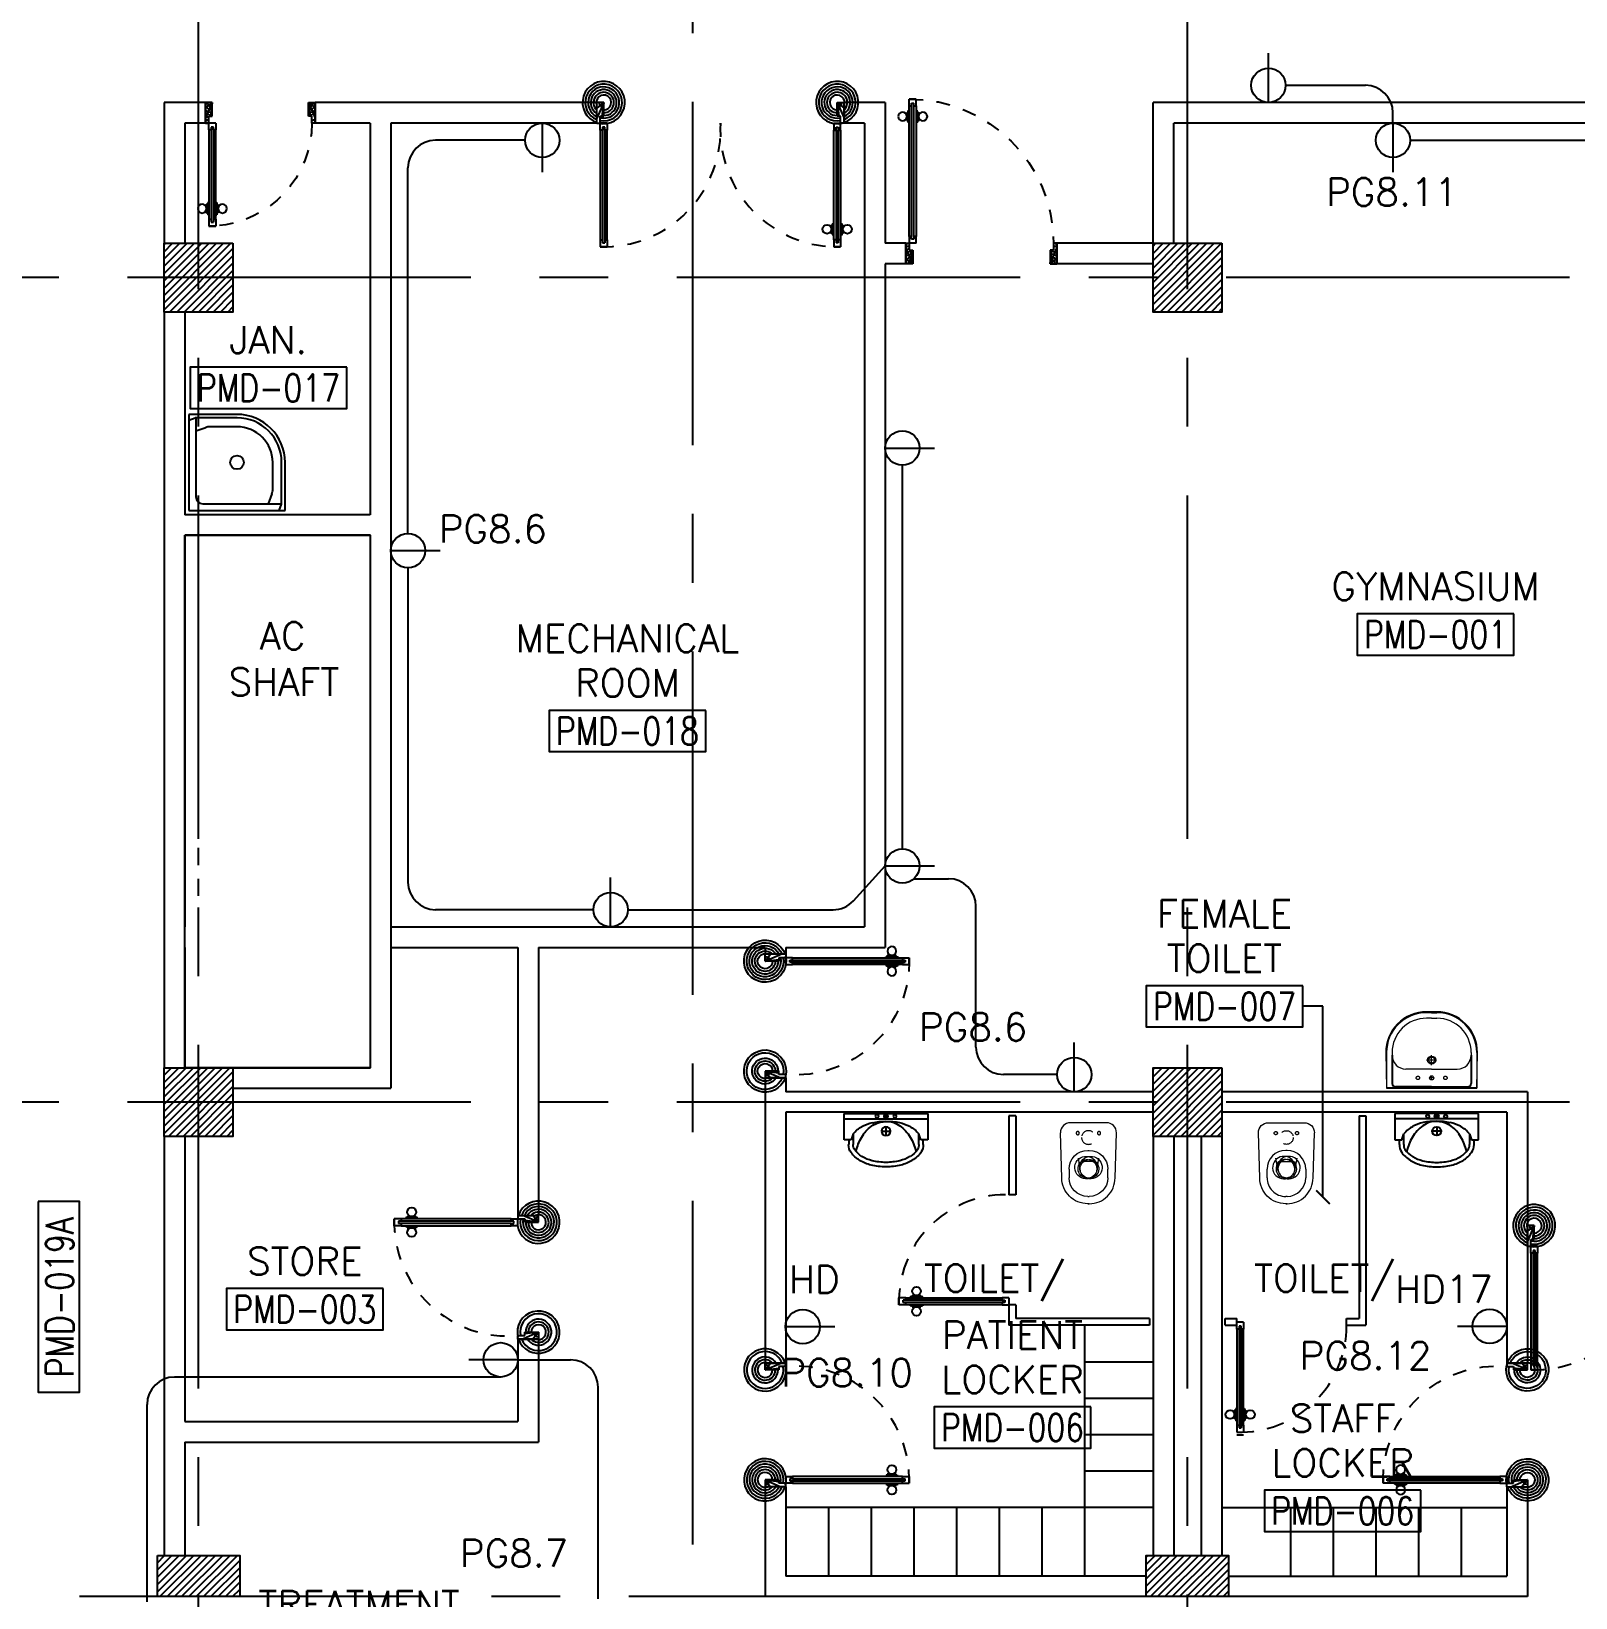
# Model space of a CAD drawing. Extents: x 0 to 93.3, y -13.5 to 76.8.
# Drawn here: x 65.4 to 76.65, y 33.01 to 44.41 of the extents above; entities that cross this region are included whole.
import ezdxf
from ezdxf.enums import TextEntityAlignment as Align

# ---------------------------------------------------------------- set-up
doc = ezdxf.new("R2010")
doc.units = 0
doc.header["$MEASUREMENT"] = 0
for name, pattern in [('CENTERX2', [4, 2.5, -0.5, 0.5, -0.5]), ('DASHED', [0.75, 0.5, -0.25]), ('HIDDEN', [0.375, 0.25, -0.125]), ('HIDDEN2', [0.1875, 0.125, -0.0625])]:
    doc.linetypes.add(name, pattern=pattern)
doc.layers.get('0').update_dxf_attribs({"color": 11, "linetype": 'CONTINUOUS'})
for name, color, linetype in [('AXES', 11, 'CENTERX2'), ('COL', 11, 'CONTINUOUS'), ('DOOR', 11, 'CONTINUOUS'), ('E-CLINE', 4, 'CONTINUOUS'), ('E-SOCKETS', 4, 'CONTINUOUS'), ('E-TRXT', 4, 'CONTINUOUS'), ('FIX', 11, 'CONTINUOUS'), ('HAT', 11, 'CONTINUOUS'), ('HIDDEN', 11, 'HIDDEN2'), ('Locker', 11, 'CONTINUOUS'), ('PART', 11, 'CONTINUOUS'), ('RM-BOX', 11, 'CONTINUOUS'), ('RM-IND', 11, 'CONTINUOUS'), ('RM-NAME', 11, 'CONTINUOUS'), ('RM-NO', 11, 'CONTINUOUS'), ('SUNI-FUR', 11, 'CONTINUOUS'), ('TEXT', 11, 'CONTINUOUS'), ('WALL', 11, 'CONTINUOUS')]:
    doc.layers.add(name, color=color, linetype=linetype)
doc.styles.add('ROMANS', font='ROMANS.shx', dxfattribs={"width": 0.6})
doc.dimstyles.new('STANDARD in', dxfattribs={"dimtxt": 0.2, "dimasz": 0.1, "dimexe": 0.07, "dimexo": 0.05, "dimgap": 0.1, "dimtad": 1, "dimdec": 0, "dimlfac": 1000, "dimzin": 0, "dimdsep": 46, "dimtxsty": 'ROMANS', "dimblk": 'ARCHTICK', "dimcen": 0.05, "dimdle": 0.05, "dimclrd": 7, "dimclre": 7, "dimclrt": 2, "dimadec": 0, "dimazin": 0, "dimtfac": 1, "dimtdec": 0, "dimtmove": 2, "dimatfit": 3, "dimldrblk": 'ARCHTICK', "dimfxl": 0, "dimtolj": 1, "dimtzin": 0, "dimarcsym": 0})
pattern_1 = [(45, (-386.805687, -5.511), (-0.0265165043, 0.0265165043), [])]

# ---------------------------------------------------------------- blocks, each defined once
blk = doc.blocks.new('DOOR90')
at = {"layer": 'DOOR', "color": 7, "linetype": 'ByBlock'}
for p, q in [((-150, 0), (0, 0)), ((-150, 0), (-150, -25)), ((0, -50), (-114, 0)), ((0, -50), (-40, 0)), ((0, -50), (0, 0)), ((-1000, -25), (-1050, -25)), ((-1050, -75), (-1050, -25)), ((-1050, -25), (-1050, -75)), ((-1000, -75), (-1050, -75)), ((-1000, -42), (-1020, -42)), ((-1020, -42), (-1020, -58)), ((-1000, -58), (-1020, -58)), ((-1000, -25), (-1000, -42)), ((-1000, -58), (-1000, -75)), ((-878, -18), (-968, -18)), ((-968, -25), (-968, -18)), ((-968, -75), (-968, -82)), ((-878, -82), (-968, -82)), ((-955, -9), (-890, -9)), ((-955, -18), (-955, -9)), ((-955, -18), (-890, -18)), ((-955, -82), (-890, -82)), ((-955, -82), (-955, -91)), ((-955, -91), (-890, -91)), ((-890, -18), (-890, -9)), ((-890, -82), (-890, -91)), ((-878, -25), (-878, -18)), ((-878, -75), (-878, -82)), ((-200, -25), (-150, -25)), ((-200, -42), (-200, -25)), ((-180, -42), (-200, -42)), ((-200, -58), (-180, -58)), ((-200, -75), (-200, -58)), ((-150, -75), (-200, -75)), ((-180, -58), (-180, -42)), ((-150, -25), (-100, -25)), ((-150, -75), (-150, -25)), ((-100, -25), (-100, -50)), ((0, -50), (-100, -37)), ((-100, -50), (0, -50)), ((-150, -875), (-100, -875)), ((-150, -900), (-150, -875)), ((-150, -900), (0, -900)), ((0, -900), (-150, -900)), ((0, -850), (-114, -900)), ((-100, -875), (-100, -850)), ((0, -850), (-100, -863)), ((-100, -850), (0, -850)), ((0, -850), (-40, -900)), ((0, -850), (0, -900))]:
    blk.add_line(p, q, dxfattribs=at)
at = {"layer": 'DOOR', "linetype": 'ByBlock'}
for p, q in [((-200, -25), (-1000, -25)), ((-200, -42), (-1000, -42)), ((-200, -58), (-1000, -58)), ((-1000, -75), (-200, -75))]:
    blk.add_line(p, q, dxfattribs=at)
at = {"layer": 'DOOR', "color": 7, "linetype": 'ByBlock'}
for centre in [(-923, 24), (-923, -124)]:
    blk.add_circle(centre, 32.4, dxfattribs=at)
for centre, radius, start, end in [((0, -50), 154, 161.1053, 166.2858), ((0, -50), 94.4, 148.0182, 180), ((0, -50), 134, 158.1598, 169.28), ((0, -50), 114, 154.0838, 167.3774), ((0, -50), 74.4, 137.7764, 180), ((0, -50), 54.4, 113.2074, 180), ((0, -50), 34.4, 90, 180), ((0, -50), 14.4, 90, 180), ((0, -850), 154, 193.7142, 198.8947), ((0, -850), 134, 190.72, 201.8402), ((0, -850), 94.4, 180, 211.9818), ((0, -850), 74.4, 180, 222.2236), ((0, -850), 54.4, 180, 246.7926), ((0, -850), 34.4, 180, 270), ((0, -850), 14.4, 180, 270)]:
    blk.add_arc(centre, radius, start, end, dxfattribs=at)
at = {"layer": 'DOOR', "linetype": 'HIDDEN', "ltscale": 0.5}
blk.add_arc((-222, -50), 828, 178.2701, 275.003, dxfattribs=at)
blk = doc.blocks.new('RM1')
at = {"layer": 'RM-BOX'}
blk.add_lwpolyline([(570, -200), (-570, -200), (-570, -500), (570, -500)], close=True, dxfattribs=at)
at = {"layer": 'RM-NAME', "style": 'ROMANS'}
for tag, p in [('ROOMNAME1', (0, 324)), ('ROOMNAME2', (0, 0))]:
    blk.add_attdef(tag, text='', height=200, dxfattribs=at).set_placement(p, align=Align.MIDDLE)
at = {"layer": 'RM-NO', "style": 'ROMANS', "width": 0.8}
blk.add_attdef('ROOMNO', text='', height=200, dxfattribs=at).set_placement((0, -350), align=Align.MIDDLE)
blk = doc.blocks.new('JAN-001')
for p, q in [((730, -30), (30, -30)), ((30, -30), (30, -730)), ((705, -80), (130, -80)), ((610, -80), (635, -152)), ((688, -30), (704, -76)), ((705, -380), (705, -84)), ((730, -380), (730, -30)), ((80, -130), (80, -705)), ((640, -380), (640, -184)), ((80, -610), (152, -635)), ((184, -640), (380, -640)), ((30, -688), (76, -704)), ((30, -730), (380, -730)), ((84, -705), (380, -705))]:
    blk.add_line(p, q)
blk.add_circle((380, -380), 50)
for centre, radius, start, end in [((130, -130), 50, 90, 180), ((680, -84), 25, 0, 19.0039), ((540, -184), 100, 0, 19.0039), ((380, -380), 350, 270, 0), ((380, -380), 325, 270, 0), ((380, -380), 260, 270, 0), ((184, -540), 100, 250.9961, 270), ((84, -680), 25, 250.9961, 270)]:
    blk.add_arc(centre, radius, start, end)
blk = doc.blocks.new('COL50')
at = {"layer": 'COL'}
blk.add_lwpolyline([(-250, 250), (-250, -250), (250, -250), (250, 250)], close=True, dxfattribs=at)
blk = doc.blocks.new('*X75')
at = {"color": 0}
for p, q in [((238729, 41923), (239206, 42401)), ((238729, 41976), (239153, 42401)), ((238729, 42029), (239100, 42401)), ((238729, 42082), (239047, 42401)), ((238729, 42135), (238994, 42401)), ((238729, 42188), (238941, 42401)), ((238729, 42241), (238888, 42401)), ((238729, 42294), (238835, 42401)), ((238729, 42347), (238782, 42401)), ((238760, 41901), (239229, 42370)), ((238813, 41901), (239229, 42317)), ((238866, 41901), (239229, 42264)), ((238919, 41901), (239229, 42211)), ((238972, 41901), (239229, 42158)), ((239025, 41901), (239229, 42105)), ((239078, 41901), (239229, 42052)), ((239131, 41901), (239229, 41999)), ((239184, 41901), (239229, 41946))]:
    blk.add_line(p, q, dxfattribs=at)
blk = doc.blocks.new('*X74')
at = {"color": 0}
for p, q in [((238729, 47916), (239214, 48401)), ((238729, 47969), (239161, 48401)), ((238729, 48022), (239108, 48401)), ((238729, 48075), (239055, 48401)), ((238729, 48128), (239002, 48401)), ((238729, 48181), (238949, 48401)), ((238729, 48234), (238896, 48401)), ((238729, 48287), (238843, 48401)), ((238729, 48340), (238790, 48401)), ((238729, 48393), (238736, 48401)), ((238767, 47901), (239229, 48363)), ((238820, 47901), (239229, 48310)), ((238873, 47901), (239229, 48257)), ((238926, 47901), (239229, 48204)), ((238979, 47901), (239229, 48151)), ((239032, 47901), (239229, 48098)), ((239085, 47901), (239229, 48045)), ((239138, 47901), (239229, 47992)), ((239191, 47901), (239229, 47938))]:
    blk.add_line(p, q, dxfattribs=at)
blk = doc.blocks.new('*X73')
at = {"color": 0}
for p, q in [((245929, 41911), (246419, 42401)), ((245929, 41964), (246366, 42401)), ((245929, 42017), (246313, 42401)), ((245929, 42070), (246260, 42401)), ((245929, 42123), (246207, 42401)), ((245929, 42176), (246154, 42401)), ((245929, 42229), (246101, 42401)), ((245929, 42282), (246048, 42401)), ((245929, 42335), (245995, 42401)), ((245929, 42388), (245942, 42401)), ((245972, 41901), (246429, 42358)), ((246025, 41901), (246429, 42305)), ((246078, 41901), (246429, 42251)), ((246131, 41901), (246429, 42198)), ((246184, 41901), (246429, 42145)), ((246237, 41901), (246429, 42092)), ((246290, 41901), (246429, 42039)), ((246343, 41901), (246429, 41986)), ((246396, 41901), (246429, 41933))]:
    blk.add_line(p, q, dxfattribs=at)
blk = doc.blocks.new('WC')
at = {"layer": 'FIX', "lineweight": 20}
for p, q in [((475, 141), (538, 141)), ((339, 5), (339, -5)), ((395, 76), (490, 60)), ((534, 24), (540, 0)), ((540, 0), (534, -24)), ((674, 5), (674, -5)), ((490, -60), (395, -76)), ((213, -204), (210, -204)), ((538, -141), (475, -141))]:
    blk.add_line(p, q, dxfattribs=at)
at = {"layer": 'FIX', "linetype": 'Continuous', "lineweight": 20}
blk.add_line((420, -47), (420, 45), dxfattribs=at)
at = {"layer": 'FIX', "lineweight": 20}
for points in [[(210, -204, -0.414214), (137, -131), (137, 0), (137, 131, -0.414214), (210, 204)], [(727, -5), (727, 5, 0.414214), (538, 194), (210, 204)], [(727, 5), (727, -5, -0.414214), (538, -194), (210, -204)]]:
    blk.add_lwpolyline(points, format="xyb", dxfattribs=at)
at = {"layer": 'FIX', "linetype": 'HIDDEN2', "lineweight": 20, "ltscale": 0.3}
blk.add_circle((245, 0), 49.8, dxfattribs=at)
at = {"layer": 'FIX', "linetype": 'HIDDEN', "lineweight": 20, "ltscale": 0.05}
for centre in [(213, 78), (213, -77)]:
    blk.add_circle(centre, 11.6, dxfattribs=at)
at = {"layer": 'FIX', "lineweight": 20}
for centre, radius, start, end in [((475, 5), 136, 90, 180), ((538, 5), 136, 360, 90), ((464, -18), 82, 51.0758, 71.504), ((473, -7), 68.2, 27.1532, 51.0758), ((475, -5), 136, 180, 270), ((464, 18), 82, 288.496, 308.9242), ((473, 7), 68.2, 308.9242, 332.8468), ((538, -5), 136, 270, 0)]:
    blk.add_arc(centre, radius, start, end, dxfattribs=at)
at = {"layer": 'FIX', "linetype": 'Continuous', "lineweight": 20}
for centre, start, end in [((443, 46), 88.3879, 182.3338), ((442, -46), 177.6662, 271.6121)]:
    blk.add_arc(centre, 22.3, start, end, dxfattribs=at)
blk = doc.blocks.new('A$C272A55A0')
at = {"layer": 'DOOR', "color": 0, "linetype": 'ByBlock'}
for p, q in [((0, 900), (0, 1050)), ((50, 1050), (0, 1050)), ((50, 950), (50, 1050)), ((1750, 950), (1750, 1050)), ((1750, 1050), (1800, 1050)), ((1800, 1050), (1800, 900)), ((25, 950), (50, 950)), ((25, 900), (25, 950)), ((1775, 950), (1750, 950)), ((1775, 900), (1775, 950)), ((0, 900), (25, 900)), ((75, 900), (25, 900)), ((25, 850), (25, 900)), ((42, 850), (25, 850)), ((58, 870), (42, 870)), ((42, 870), (42, 850)), ((58, 850), (58, 870)), ((75, 850), (58, 850)), ((75, 900), (75, 850)), ((1725, 900), (1775, 900)), ((1725, 900), (1725, 850)), ((1725, 850), (1742, 850)), ((1742, 870), (1758, 870)), ((1742, 850), (1742, 870)), ((1758, 870), (1758, 850)), ((1758, 850), (1775, 850)), ((1800, 900), (1775, 900)), ((1775, 850), (1775, 900)), ((1718, 160), (1709, 160)), ((1709, 95), (1709, 160)), ((1725, 173), (1718, 173)), ((1718, 173), (1718, 83)), ((1718, 95), (1718, 160)), ((1775, 173), (1782, 173)), ((1782, 173), (1782, 83)), ((1782, 160), (1791, 160)), ((1782, 95), (1782, 160)), ((1791, 95), (1791, 160)), ((25, 50), (42, 50)), ((25, 50), (25, 0)), ((25, 0), (75, 0)), ((75, 0), (25, 0)), ((42, 50), (42, 30)), ((42, 30), (58, 30)), ((58, 50), (75, 50)), ((58, 50), (58, 30)), ((75, 50), (75, 0)), ((1718, 95), (1709, 95)), ((1725, 83), (1718, 83)), ((1742, 50), (1725, 50)), ((1725, 50), (1725, 0)), ((1775, 0), (1725, 0)), ((1725, 0), (1775, 0)), ((1742, 50), (1742, 30)), ((1758, 30), (1742, 30)), ((1775, 50), (1758, 50)), ((1758, 50), (1758, 30)), ((1775, 83), (1782, 83)), ((1775, 50), (1775, 0)), ((1782, 95), (1791, 95))]:
    blk.add_line(p, q, dxfattribs=at)
at = {"layer": 'DOOR', "color": 9, "linetype": 'ByBlock'}
for p, q in [((50, 1050), (0, 1010)), ((50, 1050), (0, 937)), ((50, 1050), (37, 950)), ((1750, 1050), (1800, 1010)), ((1750, 1050), (1800, 937)), ((1750, 1050), (1763, 950))]:
    blk.add_line(p, q, dxfattribs=at)
at = {"layer": 'DOOR', "linetype": 'ByBlock'}
for p, q in [((25, 850), (25, 50)), ((42, 850), (42, 50)), ((58, 850), (58, 50)), ((75, 50), (75, 850)), ((1725, 50), (1725, 850)), ((1742, 850), (1742, 50)), ((1758, 850), (1758, 50)), ((1775, 850), (1775, 50))]:
    blk.add_line(p, q, dxfattribs=at)
at = {"layer": 'DOOR', "color": 0, "linetype": 'ByBlock'}
for centre in [(1676, 128), (1824, 128)]:
    blk.add_circle(centre, 32.4, dxfattribs=at)
at = {"layer": 'DOOR', "color": 9, "linetype": 'ByBlock'}
for centre, radius, start, end in [((50, 1050), 54.4, 203.2074, 270), ((50, 1050), 34.4, 180, 270), ((50, 1050), 14.4, 180, 270), ((1750, 1050), 14.4, 270, 0), ((1750, 1050), 34.4, 270, 0), ((1750, 1050), 54.4, 270, 336.7926), ((50, 1050), 74.4, 227.7764, 270), ((50, 1050), 94.4, 238.0182, 270), ((50, 1050), 114, 244.0838, 257.3774), ((50, 1050), 134, 248.1598, 259.28), ((1750, 1050), 74.4, 270, 312.2236), ((1750, 1050), 94.4, 270, 301.9818), ((1750, 1050), 114, 282.6226, 295.9162), ((1750, 1050), 134, 280.72, 291.8402), ((50, 1050), 154, 251.1053, 256.2858), ((1750, 1050), 154, 283.7142, 288.8947)]:
    blk.add_arc(centre, radius, start, end, dxfattribs=at)
at = {"layer": 'DOOR', "linetype": 'HIDDEN', "ltscale": 0.5}
for centre, start, end in [((50, 851), 268.3174, 3.2965), ((1750, 851), 176.7035, 271.6826)]:
    blk.add_arc(centre, 851, start, end, dxfattribs=at)
at = {"layer": 'WALL', "linetype": 'ByBlock'}
blk.add_line((1800, 900), (1800, 1050), dxfattribs=at)
blk = doc.blocks.new('*X70')
at = {"color": 0}
for p, q in [((245926, 47901), (246426, 48401)), ((245929, 47956), (246373, 48401)), ((245929, 48009), (246320, 48401)), ((245929, 48062), (246267, 48401)), ((245929, 48115), (246214, 48401)), ((245929, 48168), (246161, 48401)), ((245929, 48221), (246108, 48401)), ((245929, 48275), (246055, 48401)), ((245929, 48328), (246002, 48401)), ((245929, 48381), (245949, 48401)), ((245979, 47901), (246429, 48350)), ((246032, 47901), (246429, 48297)), ((246085, 47901), (246429, 48244)), ((246138, 47901), (246429, 48191)), ((246191, 47901), (246429, 48138)), ((246244, 47901), (246429, 48085)), ((246297, 47901), (246429, 48032)), ((246351, 47901), (246429, 47979)), ((246404, 47901), (246429, 47926))]:
    blk.add_line(p, q, dxfattribs=at)
blk = doc.blocks.new('LAV-003')
at = {"layer": 'FIX', "linetype": 'ByBlock'}
blk.add_line((-328, -25), (328, -25), dxfattribs=at)
at = {"layer": 'FIX', "linetype": 'Continuous', "lineweight": 20}
for p, q in [((-328, -285), (-328, -25)), ((328, -285), (328, -25)), ((0, -165), (-187, -165)), ((0, -165), (187, -165)), ((-288, -285), (-288, -265)), ((287, -285), (287, -265)), ((0, -535), (-38, -535)), ((0, -535), (38, -535)), ((0, -575), (-38, -575)), ((0, -575), (38, -575))]:
    blk.add_line(p, q, dxfattribs=at)
at = {"layer": 'FIX', "linetype": 'ByBlock', "ltscale": 0.3}
for p, q in [((-288, -265), (-288, -60)), ((0, -35), (-262, -35)), ((0, -35), (262, -35)), ((287, -265), (287, -60))]:
    blk.add_line(p, q, dxfattribs=at)
at = {"layer": 'FIX', "lineweight": 20}
for p, q in [((-16, -101), (15, -101)), ((0, -85), (0, -116))]:
    blk.add_line(p, q, dxfattribs=at)
at = {"layer": 'FIX', "linetype": 'DASHED', "lineweight": 20, "ltscale": 0.04}
for p, q in [((0, -194), (0, -266)), ((-36, -230), (37, -230))]:
    blk.add_line(p, q, dxfattribs=at)
at = {"layer": 'FIX', "linetype": 'Continuous', "lineweight": 20}
blk.add_lwpolyline([(295, -25), (0, -25), (-328, -25), (-334, -285, 0.414214), (-38, -582), (0, -582), (38, -582, 0.414214), (334, -285), (328, -25), (0, -25)], format="xyb", dxfattribs=at)
at = {"layer": 'FIX', "linetype": 'HIDDEN', "lineweight": 20, "ltscale": 0.05}
for centre in [(-100, -101), (100, -101)]:
    blk.add_circle(centre, 12.4, dxfattribs=at)
at = {"layer": 'FIX', "lineweight": 20}
for centre, radius in [((0, -101), 15.5), ((0, -230), 29.5), ((0, -230), 22.5)]:
    blk.add_circle(centre, radius, dxfattribs=at)
at = {"layer": 'FIX', "linetype": 'ByBlock', "ltscale": 0.3}
for centre, start, end in [((-262, -60), 90, 180), ((262, -60), 0, 90)]:
    blk.add_arc(centre, 25, start, end, dxfattribs=at)
at = {"layer": 'FIX', "linetype": 'Continuous', "lineweight": 20}
for centre, radius, start, end in [((-187, -265), 100, 90, 180), ((187, -265), 100, 0, 90), ((-38, -285), 290, 180, 270), ((-38, -285), 250, 180, 270), ((38, -285), 290, 270, 0), ((38, -285), 250, 270, 0)]:
    blk.add_arc(centre, radius, start, end, dxfattribs=at)
blk = doc.blocks.new('DOOR110')
at = {"layer": 'DOOR', "color": 7, "linetype": 'ByBlock'}
for p, q in [((-150, 0), (-150, -25)), ((-150, 0), (0, 0)), ((0, -50), (-114, 0)), ((0, -50), (-40, 0)), ((0, -50), (0, 0)), ((-1200, -25), (-1200, -75)), ((-1200, -75), (-1200, -25)), ((-1150, -25), (-1200, -25)), ((-1150, -75), (-1200, -75)), ((-1170, -42), (-1170, -58)), ((-1150, -42), (-1170, -42)), ((-1150, -58), (-1170, -58)), ((-1150, -25), (-1150, -42)), ((-1150, -58), (-1150, -75)), ((-1118, -25), (-1118, -18)), ((-1028, -18), (-1118, -18)), ((-1118, -75), (-1118, -82)), ((-1028, -82), (-1118, -82)), ((-1105, -18), (-1105, -9)), ((-1105, -9), (-1040, -9)), ((-1105, -18), (-1040, -18)), ((-1105, -82), (-1105, -91)), ((-1105, -82), (-1040, -82)), ((-1105, -91), (-1040, -91)), ((-1040, -18), (-1040, -9)), ((-1040, -82), (-1040, -91)), ((-1028, -25), (-1028, -18)), ((-1028, -75), (-1028, -82)), ((-200, -42), (-200, -25)), ((-200, -25), (-150, -25)), ((-180, -42), (-200, -42)), ((-200, -75), (-200, -58)), ((-200, -58), (-180, -58)), ((-150, -75), (-200, -75)), ((-180, -58), (-180, -42)), ((-150, -75), (-150, -25)), ((-150, -25), (-100, -25)), ((-100, -25), (-100, -50)), ((0, -50), (-100, -37)), ((-100, -50), (0, -50)), ((-150, -1075), (-100, -1075)), ((-150, -1100), (-150, -1075)), ((-150, -1100), (0, -1100)), ((0, -1100), (-150, -1100)), ((0, -1050), (-114, -1100)), ((-100, -1075), (-100, -1050)), ((0, -1050), (-100, -1063)), ((-100, -1050), (0, -1050)), ((0, -1050), (-40, -1100)), ((0, -1050), (0, -1100))]:
    blk.add_line(p, q, dxfattribs=at)
at = {"layer": 'DOOR', "linetype": 'ByBlock'}
for p, q in [((-200, -25), (-1150, -25)), ((-200, -42), (-1150, -42)), ((-200, -58), (-1150, -58)), ((-1150, -75), (-200, -75))]:
    blk.add_line(p, q, dxfattribs=at)
at = {"layer": 'DOOR', "color": 7, "linetype": 'ByBlock'}
for centre in [(-1073, 24), (-1073, -124)]:
    blk.add_circle(centre, 32.4, dxfattribs=at)
for centre, radius, start, end in [((0, -50), 154, 161.1053, 166.2858), ((0, -50), 94.4, 148.0182, 180), ((0, -50), 134, 158.1598, 169.28), ((0, -50), 114, 154.0838, 167.3774), ((0, -50), 74.4, 137.7764, 180), ((0, -50), 54.4, 113.2074, 180), ((0, -50), 34.4, 90, 180), ((0, -50), 14.4, 90, 180), ((0, -1050), 154, 193.7142, 198.8947), ((0, -1050), 134, 190.72, 201.8402), ((0, -1050), 94.4, 180, 211.9818), ((0, -1050), 74.4, 180, 222.2236), ((0, -1050), 54.4, 180, 246.7926), ((0, -1050), 34.4, 180, 270), ((0, -1050), 14.4, 180, 270)]:
    blk.add_arc(centre, radius, start, end, dxfattribs=at)
at = {"layer": 'DOOR', "linetype": 'HIDDEN', "ltscale": 0.5}
blk.add_arc((-150, -25), 1050, 180, 270, dxfattribs=at)
blk = doc.blocks.new('DOOR80')
at = {"layer": 'DOOR', "color": 7, "linetype": 'ByBlock'}
for p, q in [((-150, 800), (0, 800)), ((-150, 800), (-150, 775)), ((0, 800), (-150, 800)), ((0, 750), (-114, 800)), ((0, 750), (-40, 800)), ((0, 750), (0, 800)), ((-150, 775), (-100, 775)), ((-100, 775), (-100, 750)), ((0, 750), (-100, 763)), ((-100, 750), (0, 750)), ((-850, 75), (-900, 75)), ((-900, 75), (-900, 25)), ((-900, 25), (-900, 75)), ((-850, 25), (-900, 25)), ((-850, 58), (-870, 58)), ((-870, 42), (-870, 58)), ((-850, 42), (-870, 42)), ((-850, 58), (-850, 75)), ((-850, 25), (-850, 42)), ((-727, 82), (-817, 82)), ((-817, 75), (-817, 82)), ((-817, 25), (-817, 18)), ((-727, 18), (-817, 18)), ((-805, 91), (-740, 91)), ((-805, 82), (-805, 91)), ((-805, 82), (-740, 82)), ((-805, 18), (-740, 18)), ((-805, 18), (-805, 9)), ((-805, 9), (-740, 9)), ((-740, 82), (-740, 91)), ((-740, 18), (-740, 9)), ((-727, 75), (-727, 82)), ((-727, 25), (-727, 18)), ((-150, 75), (-200, 75)), ((-200, 75), (-200, 58)), ((-200, 58), (-180, 58)), ((-180, 42), (-200, 42)), ((-200, 42), (-200, 25)), ((-200, 25), (-150, 25)), ((-180, 58), (-180, 42)), ((-150, 75), (-150, 25)), ((-150, 25), (-100, 25)), ((-150, 0), (-150, 25)), ((0, 0), (-150, 0)), ((0, 50), (-114, 0)), ((-100, 25), (-100, 50)), ((0, 50), (-100, 37)), ((-100, 50), (0, 50)), ((0, 50), (-40, 0)), ((0, 50), (0, 0))]:
    blk.add_line(p, q, dxfattribs=at)
at = {"layer": 'DOOR', "linetype": 'ByBlock'}
for p, q in [((-850, 75), (-200, 75)), ((-200, 58), (-850, 58)), ((-200, 42), (-850, 42)), ((-200, 25), (-850, 25))]:
    blk.add_line(p, q, dxfattribs=at)
at = {"layer": 'DOOR', "color": 7, "linetype": 'ByBlock'}
for centre in [(-772, 124), (-772, -24)]:
    blk.add_circle(centre, 32.4, dxfattribs=at)
for centre, radius, start, end in [((0, 750), 154, 161.1053, 166.2858), ((0, 750), 134, 158.1598, 169.28), ((0, 750), 94.4, 148.0182, 180), ((0, 750), 74.4, 137.7764, 180), ((0, 750), 54.4, 113.2074, 180), ((0, 750), 34.4, 90, 180), ((0, 750), 14.4, 90, 180), ((0, 50), 154, 193.7142, 198.8947), ((0, 50), 134, 190.72, 201.8402), ((0, 50), 114, 192.6226, 205.9162), ((0, 50), 94.4, 180, 211.9818), ((0, 50), 74.4, 180, 222.2236), ((0, 50), 54.4, 180, 246.7926), ((0, 50), 34.4, 180, 270), ((0, 50), 14.4, 180, 270)]:
    blk.add_arc(centre, radius, start, end, dxfattribs=at)
at = {"layer": 'DOOR', "linetype": 'HIDDEN', "ltscale": 0.5}
blk.add_arc((-149, 23), 752, 90.0695, 176.0204, dxfattribs=at)
blk = doc.blocks.new('3')
at = {"layer": 'SUNI-FUR', "linetype": 'Continuous'}
for p, q in [((-0.304, 0), (-0.304, -0.192)), ((0.304, 0), (-0.304, 0)), ((0.304, -0.192), (0.304, 0)), ((0.304, -0.039), (-0.304, -0.039)), ((0.016, -0.021), (-0.015, -0.021)), ((0, -0.005), (0, -0.037)), ((0, -0.098), (0, -0.162)), ((-0.304, -0.192), (-0.254, -0.192)), ((-0.271, -0.228), (-0.271, -0.192)), ((-0.254, -0.192), (-0.239, -0.15)), ((-0.239, -0.228), (-0.239, -0.15)), ((0.032, -0.13), (-0.032, -0.13)), ((0.239, -0.15), (0.254, -0.192)), ((0.239, -0.15), (0.239, -0.228)), ((0.254, -0.192), (0.304, -0.192)), ((0.271, -0.192), (0.271, -0.228))]:
    blk.add_line(p, q, dxfattribs=at)
for centre, radius in [((-0.065, -0.021), 0.0124), ((0, -0.13), 0.0325), ((0, -0.021), 0.0155), ((0.065, -0.021), 0.0124)]:
    blk.add_circle(centre, radius, dxfattribs=at)
for centre, radius, start, end in [((-0.085, -0.267), 0.193, 117.0377, 142.6695), ((-0.028, -0.365), 0.307, 103.0865, 118.1878), ((0.054, -0.312), 0.27, 118.7422, 143.0578), ((-0.008, -0.528), 0.47, 89.0532, 100.9895), ((-0.012, -0.189), 0.13, 84.8536, 119.4454), ((0, -0.527), 0.469, 78.0637, 90), ((0.003, -0.228), 0.168, 61.4441, 91.1678), ((-0.04, -0.297), 0.25, 35.9608, 60.2764), ((0.034, -0.367), 0.306, 62.9623, 78.0637), ((0.085, -0.267), 0.193, 37.3305, 62.9623), ((-0.191, -0.235), 0.0807, 174.5539, 214.673), ((-0.187, -0.234), 0.0525, 173.0893, 213.2084), ((0.104, -0.343), 0.328, 144.0392, 163.2739), ((-0.104, -0.343), 0.328, 16.7261, 35.9608), ((0.171, -0.228), 0.068, 325.327, 0), ((0.171, -0.228), 0.101, 325.327, 0), ((-0.083, -0.16), 0.212, 214.673, 239.0867), ((-0.083, -0.16), 0.18, 214.673, 239.0867), ((0.204, -0.373), 0.433, 163.2739, 167.375), ((-0.035, -0.081), 0.272, 239.0867, 256.0699), ((0.035, -0.081), 0.272, 283.9301, 300.9133), ((0.089, -0.171), 0.167, 300.9133, 325.327), ((0.089, -0.171), 0.2, 300.9133, 325.327), ((-0.204, -0.373), 0.433, 12.7359, 16.7261), ((-0.035, -0.081), 0.305, 239.0867, 256.0699), ((0, 0.062), 0.452, 256.0699, 270), ((0, 0.062), 0.419, 256.0699, 270), ((0, 0.062), 0.419, 270, 283.9301), ((0, 0.062), 0.452, 270, 283.9301), ((0.035, -0.081), 0.305, 283.9301, 300.9133)]:
    blk.add_arc(centre, radius, start, end, dxfattribs=at)
blk = doc.blocks.new('S110')
at = {"layer": 'E-SOCKETS'}
blk.add_line((0, 0), (358, 0), dxfattribs=at)
blk.add_circle((125, 0), 125, dxfattribs=at)

msp = doc.modelspace()

# ---------------------------------------------------------------- hatches: boundary and pattern name
at = {"layer": 'HAT'}
h = msp.add_hatch(dxfattribs=at)
h.set_pattern_fill('ANSI31', color=256, scale=0.3, style=0)
h.set_pattern_definition(pattern_1)
h.paths.add_polyline_path([(66.6195, 33.02), (66.6195, 33.32), (66.9195, 33.32), (66.9195, 33.02)])
h.paths.add_polyline_path([(66.3195, 33.02), (66.3195, 33.32), (66.6195, 33.32), (66.6195, 33.02)])
h = msp.add_hatch(dxfattribs=at)
h.set_pattern_fill('ANSI31', color=256, scale=0.3, style=0)
h.set_pattern_definition(pattern_1)
h.paths.add_polyline_path([(73.8195, 33.32), (73.8195, 33.02), (73.5195, 33.02), (73.5195, 33.32)])
h.paths.add_polyline_path([(74.1195, 33.32), (74.1195, 33.02), (73.8195, 33.02), (73.8195, 33.32)])

# ---------------------------------------------------------------- linework, layer by layer
at = {"layer": 'AXES'}
for p, q in [((66.6195, -1.4643), (66.6195, 76.0748)), ((73.8195, -1.4643), (73.8195, 76.0748)), ((70.2195, 5.4), (70.2195, 64.22)), ((92.6023, 42.62), (22.7795, 42.62)), ((92.6023, 36.62), (22.7795, 36.62)), ((92.2523, 33.02), (22.7795, 33.02))]:
    msp.add_line(p, q, dxfattribs=at)
at = {"layer": 'COL'}
for points in [[(74.0695, 36.87), (74.0695, 36.37), (73.5695, 36.37), (73.5695, 36.87)], [(66.3195, 33.32), (66.9195, 33.32), (66.9195, 33.02), (66.3195, 33.02)], [(74.1195, 33.02), (73.5195, 33.02), (73.5195, 33.32), (74.1195, 33.32)]]:
    msp.add_lwpolyline(points, close=True, dxfattribs=at)
at = {"layer": 'DOOR', "linetype": 'ByBlock'}
for p, q in [((71.7195, 35.145), (71.7195, 35.195)), ((71.7195, 35.195), (71.7195, 35.145)), ((71.7695, 35.195), (71.7195, 35.195)), ((71.7695, 35.145), (71.7195, 35.145)), ((71.7495, 35.162), (71.7495, 35.178)), ((71.7695, 35.178), (71.7495, 35.178)), ((71.7695, 35.162), (71.7495, 35.162)), ((71.7695, 35.195), (72.4695, 35.195)), ((71.7695, 35.178), (71.7695, 35.195)), ((72.4695, 35.178), (71.7695, 35.178)), ((71.7695, 35.145), (71.7695, 35.162)), ((72.4695, 35.162), (71.7695, 35.162)), ((72.4695, 35.145), (71.7695, 35.145)), ((71.8019, 35.195), (71.8019, 35.2022)), ((71.8919, 35.2022), (71.8019, 35.2022)), ((71.8019, 35.145), (71.8019, 35.1378)), ((71.8919, 35.1378), (71.8019, 35.1378)), ((71.8145, 35.2022), (71.8145, 35.2112)), ((71.8145, 35.2112), (71.8793, 35.2112)), ((71.8145, 35.2022), (71.8793, 35.2022)), ((71.8145, 35.1378), (71.8145, 35.1288)), ((71.8145, 35.1378), (71.8793, 35.1378)), ((71.8145, 35.1288), (71.8793, 35.1288)), ((71.8793, 35.2022), (71.8793, 35.2112)), ((71.8793, 35.1378), (71.8793, 35.1288)), ((71.8919, 35.195), (71.8919, 35.2022)), ((71.8919, 35.145), (71.8919, 35.1378)), ((72.5195, 35.195), (72.4695, 35.195)), ((72.4695, 35.195), (72.4695, 35.178)), ((72.4695, 35.178), (72.4895, 35.178)), ((72.4895, 35.162), (72.4695, 35.162)), ((72.4695, 35.162), (72.4695, 35.145)), ((72.4695, 35.145), (72.5195, 35.145)), ((72.4895, 35.178), (72.4895, 35.162)), ((72.5195, 35.195), (72.5195, 35.145)), ((74.1786, 34.968), (74.1786, 35.018)), ((74.2286, 35.018), (74.1786, 35.018)), ((74.2286, 35.018), (74.2286, 34.968)), ((74.1956, 34.968), (74.1786, 34.968)), ((74.1786, 34.968), (74.1786, 34.268)), ((74.1956, 34.988), (74.1956, 34.968)), ((74.2116, 34.988), (74.1956, 34.988)), ((74.1956, 34.968), (74.1956, 34.268)), ((74.2116, 34.968), (74.2116, 34.988)), ((74.2286, 34.968), (74.2116, 34.968)), ((74.2116, 34.968), (74.2116, 34.268)), ((74.2286, 34.268), (74.2286, 34.968)), ((74.1714, 34.3778), (74.1624, 34.3778)), ((74.1624, 34.313), (74.1624, 34.3778)), ((74.1786, 34.3904), (74.1714, 34.3904)), ((74.1714, 34.3904), (74.1714, 34.3004)), ((74.1714, 34.313), (74.1714, 34.3778)), ((74.2286, 34.3904), (74.2358, 34.3904)), ((74.2358, 34.3904), (74.2358, 34.3004)), ((74.2358, 34.3778), (74.2448, 34.3778)), ((74.2358, 34.313), (74.2358, 34.3778)), ((74.2448, 34.313), (74.2448, 34.3778)), ((74.1714, 34.313), (74.1624, 34.313)), ((74.1786, 34.3004), (74.1714, 34.3004)), ((74.1786, 34.268), (74.1956, 34.268)), ((74.1786, 34.268), (74.1786, 34.218)), ((74.1956, 34.268), (74.1956, 34.248)), ((74.1956, 34.248), (74.2116, 34.248)), ((74.2116, 34.268), (74.2286, 34.268)), ((74.2116, 34.268), (74.2116, 34.248)), ((74.2286, 34.3004), (74.2358, 34.3004)), ((74.2286, 34.268), (74.2286, 34.218)), ((74.2358, 34.313), (74.2448, 34.313)), ((74.2286, 34.195), (74.1786, 34.195))]:
    msp.add_line(p, q, dxfattribs=at)
for centre in [(71.8469, 35.2435), (71.8469, 35.0965), (74.1301, 34.3454), (74.2772, 34.3454)]:
    msp.add_circle(centre, 0.0324, dxfattribs=at)
at = {"layer": 'DOOR', "linetype": 'HIDDEN', "ltscale": 0.5}
for centre, start, end in [((72.4941, 35.17), 89.97019, 181.84857), ((74.2036, 34.9926), 268.15143, 0.02981)]:
    msp.add_arc(centre, 0.775, start, end, dxfattribs=at)
at = {"layer": 'E-CLINE'}
for p, q in [((74.5347, 44.02), (75.1161, 44.02)), ((75.3161, 43.745), (75.3161, 43.82)), ((71.3873, 38.0848), (71.6195, 38.3379)), ((69.7445, 38.02), (71.2399, 38.02)), ((68.8195, 34.6186), (66.4445, 34.6186))]:
    msp.add_line(p, q, dxfattribs=at)
at = {"layer": 'E-CLINE', "color": 4}
for p, q in [((68.9967, 43.62), (68.3445, 43.62)), ((75.4411, 43.62), (79.7262, 43.62)), ((68.1445, 40.7585), (68.1445, 43.42)), ((71.7445, 38.4629), (71.7445, 41.2545)), ((68.1445, 40.5085), (68.1445, 38.22)), ((71.8284, 38.2452), (72.0801, 38.2452)), ((69.4945, 38.02), (68.3445, 38.02)), ((72.2801, 37.02), (72.2801, 38.0452)), ((72.8705, 36.82), (72.4801, 36.82)), ((68.9445, 34.7436), (69.3286, 34.7436)), ((69.5286, 33.005), (69.5286, 34.5436)), ((66.2445, 32.9821), (66.2445, 34.4186))]:
    msp.add_line(p, q, dxfattribs=at)
at = {"layer": 'E-CLINE'}
for centre, start, end in [((75.1161, 43.82), 0, 90), ((71.2399, 38.22), 270, 317.45877), ((66.4445, 34.4186), 90, 180)]:
    msp.add_arc(centre, 0.2, start, end, dxfattribs=at)
at = {"layer": 'E-CLINE', "color": 4}
for centre, start, end in [((68.3445, 43.42), 90, 180), ((68.3445, 38.22), 180, 270), ((72.0801, 38.0452), 0, 90), ((72.4801, 37.02), 180, 270), ((69.3286, 34.5436), 0, 90)]:
    msp.add_arc(centre, 0.2, start, end, dxfattribs=at)
at = {"layer": 'E-SOCKETS'}
for p, q in [((74.4097, 43.895), (74.4097, 44.2533)), ((69.1217, 43.745), (69.1217, 43.3867)), ((71.6195, 41.3795), (71.9779, 41.3795)), ((68.0195, 40.6335), (68.3779, 40.6335)), ((71.6195, 38.3379), (71.9779, 38.3379)), ((69.6195, 37.895), (69.6195, 38.2533)), ((72.9955, 36.695), (72.9955, 37.0533))]:
    msp.add_line(p, q, dxfattribs=at)
for centre in [(74.4097, 44.02), (69.1217, 43.62), (71.7445, 41.3795), (68.1445, 40.6335), (71.7445, 38.3379), (69.6195, 38.02), (72.9955, 36.82)]:
    msp.add_circle(centre, 0.125, dxfattribs=at)
at = {"layer": 'HIDDEN'}
msp.add_line((66.6195, 37.895), (66.6195, 40.745), dxfattribs=at)
at = {"layer": 'Locker'}
for p, q in [((73.0695, 34.995), (73.0695, 33.17)), ((73.0695, 34.73), (73.5695, 34.73)), ((73.0695, 34.465), (73.5695, 34.465)), ((73.0695, 34.2), (73.5695, 34.2)), ((73.0695, 33.935), (73.5695, 33.935)), ((73.5695, 33.67), (70.8945, 33.67)), ((71.2053, 33.67), (71.2053, 33.17)), ((71.516, 33.67), (71.516, 33.17)), ((71.8267, 33.67), (71.8267, 33.17)), ((72.1374, 33.67), (72.1374, 33.17)), ((72.4481, 33.67), (72.4481, 33.17)), ((72.7588, 33.67), (72.7588, 33.17)), ((74.0695, 33.67), (76.1445, 33.67)), ((74.5695, 33.67), (74.5695, 33.17)), ((74.8803, 33.67), (74.8803, 33.17)), ((75.191, 33.67), (75.191, 33.17)), ((75.5017, 33.67), (75.5017, 33.17)), ((75.8124, 33.67), (75.8124, 33.17))]:
    msp.add_line(p, q, dxfattribs=at)
at = {"layer": 'PART'}
for p, q in [((72.5195, 36.52), (72.5195, 35.945)), ((72.5695, 36.52), (72.5195, 36.52)), ((72.5695, 36.52), (72.5695, 35.945)), ((75.0695, 36.52), (75.0695, 35.045)), ((75.0695, 36.52), (75.1195, 36.52)), ((75.1195, 36.52), (75.1195, 34.995)), ((72.5695, 35.945), (72.5195, 35.945)), ((72.5695, 35.145), (72.5195, 35.145)), ((72.5195, 35.145), (72.5195, 34.995)), ((72.5695, 35.145), (72.5695, 35.045)), ((73.5445, 35.045), (72.5695, 35.045)), ((73.5445, 35.045), (73.5445, 34.995)), ((74.0936, 34.995), (74.0936, 35.045)), ((74.0945, 35.045), (74.1786, 35.045)), ((74.1786, 34.995), (74.1786, 35.045)), ((74.9786, 34.995), (74.9786, 35.045)), ((74.9786, 35.045), (75.0695, 35.045)), ((73.5445, 34.995), (72.5195, 34.995)), ((74.0945, 34.995), (74.1786, 34.995)), ((74.9786, 34.995), (75.1195, 34.995))]:
    msp.add_line(p, q, dxfattribs=at)
at = {"layer": 'RM-BOX'}
msp.add_lwpolyline([(65.4518, 35.8972), (65.4518, 34.5094), (65.7518, 34.5094), (65.7518, 35.8972)], close=True, dxfattribs=at)
at = {"layer": 'WALL'}
for p, q in [((66.3695, 43.895), (66.3695, 42.87)), ((66.6695, 43.895), (66.3695, 43.895)), ((66.6695, 43.745), (66.6695, 43.895)), ((69.5195, 43.895), (67.4695, 43.895)), ((67.4695, 43.745), (67.4695, 43.895)), ((69.5195, 43.745), (69.5195, 43.895)), ((71.6195, 43.895), (71.3195, 43.895)), ((71.3195, 43.745), (71.3195, 43.895)), ((71.6195, 43.895), (71.6195, 42.87)), ((79.1445, 43.895), (73.5695, 43.895)), ((73.5695, 42.87), (73.5695, 43.895)), ((66.5195, 43.745), (66.5195, 42.87)), ((66.6695, 43.745), (66.5195, 43.745)), ((67.8695, 43.745), (67.4695, 43.745)), ((67.8695, 43.745), (67.8695, 40.895)), ((69.5195, 43.745), (68.0195, 43.745)), ((68.0195, 43.745), (68.0195, 36.72)), ((71.4695, 43.745), (71.3195, 43.745)), ((71.4695, 43.745), (71.4695, 37.895)), ((80.7695, 43.745), (73.7195, 43.745)), ((73.7195, 42.87), (73.7195, 43.745)), ((71.7695, 42.87), (71.6195, 42.87)), ((71.7695, 42.72), (71.7695, 42.87)), ((72.8695, 42.72), (72.8695, 42.87)), ((73.5695, 42.87), (72.8695, 42.87)), ((71.6195, 42.72), (71.6195, 37.745)), ((71.7695, 42.72), (71.6195, 42.72)), ((73.5695, 42.72), (72.8695, 42.72)), ((66.3695, 42.37), (66.3695, 36.87)), ((66.5195, 42.37), (66.5195, 40.895)), ((67.8695, 40.895), (66.5195, 40.895)), ((67.8695, 40.745), (66.5195, 40.745)), ((66.5195, 40.745), (66.5195, 37.895)), ((67.8695, 40.745), (67.8695, 36.87)), ((68.0195, 37.895), (71.4695, 37.895)), ((66.5195, 37.745), (66.5195, 36.87)), ((68.0195, 37.745), (68.9445, 37.745)), ((68.9445, 37.745), (68.9445, 35.795)), ((69.0945, 37.745), (69.0945, 35.795)), ((69.0945, 37.745), (70.7445, 37.745)), ((70.7445, 37.745), (70.7445, 37.695)), ((70.8945, 37.745), (71.6195, 37.745)), ((70.8945, 37.745), (70.8945, 37.695)), ((70.8945, 37.695), (70.7445, 37.695)), ((66.8695, 36.87), (67.8695, 36.87)), ((66.8695, 36.72), (68.0195, 36.72)), ((70.7445, 36.795), (70.7445, 34.72)), ((70.8945, 36.795), (70.7445, 36.795)), ((70.8945, 36.795), (70.8945, 36.695)), ((73.5695, 36.695), (70.8945, 36.695)), ((76.2945, 36.695), (74.0695, 36.695)), ((76.2945, 36.695), (76.2945, 34.72)), ((70.8945, 36.545), (70.8945, 34.72)), ((73.5695, 36.545), (70.8945, 36.545)), ((76.1445, 36.545), (74.0695, 36.545)), ((76.1445, 36.545), (76.1445, 34.72)), ((66.3695, 36.37), (66.3695, 33.32)), ((66.5195, 36.37), (66.5195, 34.295)), ((73.5695, 36.37), (73.5695, 33.32)), ((73.7195, 36.37), (73.7195, 33.32)), ((73.9195, 36.37), (73.9195, 33.32)), ((74.0695, 36.37), (74.0695, 33.32)), ((68.9445, 35.795), (69.0945, 35.795)), ((68.9445, 34.895), (68.9445, 34.295)), ((68.9445, 34.895), (69.0945, 34.895)), ((69.0945, 34.895), (69.0945, 34.145)), ((70.8945, 34.72), (70.7445, 34.72)), ((76.1445, 34.72), (76.2945, 34.72)), ((66.5195, 34.295), (68.9445, 34.295)), ((66.5195, 34.145), (69.0945, 34.145)), ((66.5195, 34.145), (66.5195, 33.32)), ((70.7445, 33.82), (70.7445, 33.02)), ((70.8945, 33.82), (70.7445, 33.82)), ((70.8945, 33.82), (70.8945, 33.17)), ((76.1445, 33.82), (76.2945, 33.82)), ((76.1445, 33.82), (76.1445, 33.17)), ((76.2945, 33.82), (76.2945, 33.02)), ((73.5195, 33.17), (70.8945, 33.17)), ((74.1195, 33.17), (76.1445, 33.17)), ((73.5695, 33.02), (70.7445, 33.02)), ((76.2945, 33.02), (74.0695, 33.02))]:
    msp.add_line(p, q, dxfattribs=at)
msp.add_lwpolyline([(66.5196, 40.745), (67.8695, 40.745), (67.8695, 36.87), (66.5196, 36.87)], close=True, dxfattribs=at)

# ---------------------------------------------------------------- block references
at = {"layer": 'COL', "xscale": -0.001000000047497451, "yscale": 0.0009999999892897904, "zscale": 0.001}
for p in [(66.6195, 42.62), (73.8195, 42.62), (66.6195, 36.62)]:
    msp.add_blockref('COL50', p, dxfattribs=at)
at = {"layer": 'DOOR', "color": 0, "yscale": 0.0009999999892897904, "zscale": 0.001}
for name, p, xscale in [('A$C272A55A0', (69.5195, 42.8446), 0.001000000047497451), ('DOOR90', (70.7445, 37.695), -0.001000000047497451), ('DOOR90', (69.0945, 35.795), 0.001000000047497451), ('A$C272A55A0', (76.2945, 34.6702), 0.001000000047497451)]:
    msp.add_blockref(name, p, dxfattribs=dict(at, xscale=xscale))
at = {"layer": 'DOOR', "xscale": -0.0009999999892897904, "yscale": 0.0009999999892897904, "zscale": 0.001}
for name, p, rotation in [('DOOR80', (66.6695, 43.895), 270), ('DOOR110', (71.7695, 42.72), 90)]:
    msp.add_blockref(name, p, dxfattribs=dict(at, rotation=rotation))
at = {"layer": 'DOOR', "color": 0, "yscale": 0.0009999999892897904, "zscale": 0.001, "rotation": 180}
for p, xscale in [((70.7445, 33.82), 0.001000000047497451), ((76.2945, 33.82), -0.001000000047497451)]:
    msp.add_blockref('DOOR90', p, dxfattribs=dict(at, xscale=xscale))
at = {"layer": 'E-SOCKETS', "xscale": 0.0009999999892897904, "yscale": 0.0009999999892897904, "zscale": 0.001}
for p, rotation in [((75.3161, 43.745), 270), ((76.1452, 34.987), 180), ((68.9445, 34.7436), 180)]:
    msp.add_blockref('S110', p, dxfattribs=dict(at, rotation=rotation))
msp.add_blockref('S110', (70.8939, 34.9851), dxfattribs=at)
at = {"layer": 'FIX', "xscale": 0.0009999999892897904, "yscale": 0.0009999999892897904, "zscale": 0.001, "rotation": 90}
msp.add_blockref('JAN-001', (66.5195, 40.895), dxfattribs=at)
at = {"layer": 'HAT', "xscale": 0.001000000047497451, "yscale": 0.0009999999892897904, "zscale": 0.001}
for name in ['*X74', '*X70', '*X75', '*X73']:
    msp.add_blockref(name, (-172.359, -5.531), dxfattribs=at)
for p, values in [((67.1282, 42.1675), {'ROOMNO': 'PMD-017', 'ROOMNAME2': 'JAN.'}), ((75.6257, 40.3735), {'ROOMNO': 'PMD-001', 'ROOMNAME2': 'GYMNASIUM'}), ((69.742, 39.6705), {'ROOMNO': 'PMD-018', 'ROOMNAME2': 'ROOM', 'ROOMNAME1': 'MECHANICAL'}), ((74.0894, 37.6669), {'ROOMNO': 'PMD-007', 'ROOMNAME2': 'TOILET', 'ROOMNAME1': 'FEMALE'}), ((67.3926, 35.462), {'ROOMNO': 'PMD-003', 'ROOMNAME2': 'STORE'}), ((72.546, 34.6006), {'ROOMNO': 'PMD-006', 'ROOMNAME2': 'LOCKER', 'ROOMNAME1': 'PATIENT'}), ((74.9499, 33.9939), {'ROOMNO': 'PMD-006', 'ROOMNAME2': 'LOCKER', 'ROOMNAME1': 'STAFF'}), ((67.7887, 32.6384), {'ROOMNO': 'PMD-004', 'ROOMNAME2': 'ROOM "3"', 'ROOMNAME1': 'TREATMENT'})]:
    msp.add_blockref('RM1', p, dxfattribs=at).add_auto_attribs(values)
at = {"layer": 'SUNI-FUR', "xscale": -1}
msp.add_blockref('3', (71.6245, 36.5377), dxfattribs=at)
at = {"layer": 'SUNI-FUR'}
msp.add_blockref('3', (75.6346, 36.5377), dxfattribs=at)
at = {"layer": 'TEXT', "yscale": 0.0009999999892897904, "zscale": 0.001}
for p, xscale, rotation in [((73.099, 36.6067), -0.001000000047497451, 90), ((74.54, 36.6067), 0.001000000047497451, 270)]:
    msp.add_blockref('WC', p, dxfattribs=dict(at, xscale=xscale, rotation=rotation))
at = {"layer": 'WALL', "xscale": 0.001000000047497451, "yscale": 0.0009999999892897904, "zscale": 0.001, "rotation": 180}
msp.add_blockref('LAV-003', (75.5978, 36.695), dxfattribs=at)

# ---------------------------------------------------------------- texts
at = {"layer": 'E-SOCKETS', "style": 'ROMANS'}
for s, p in [('HD', (70.9181, 35.2293)), ('HD17', (75.3317, 35.1585))]:
    msp.add_text(s, height=0.2, dxfattribs=at).set_placement(p)
at = {"layer": 'E-TRXT', "color": 4, "style": 'ROMANS'}
for s, p in [('PG8.11', (74.8285, 43.1431)), ('PG8.6', (68.3678, 40.6923)), ('PG8.6', (71.8648, 37.0663)), ('PG8.12', (74.6365, 34.6739)), ('PG8.10', (70.8615, 34.5503)), ('PG8.7', (68.5214, 33.2362))]:
    msp.add_text(s, height=0.2, dxfattribs=at).set_placement(p)
at = {"layer": 'RM-NAME', "style": 'ROMANS'}
for s, p in [('AC', (67.2313, 40.0134)), ('SHAFT', (67.2408, 39.6766))]:
    msp.add_text(s, height=0.2, dxfattribs=at).set_placement(p, align=Align.MIDDLE)
for p in [(72.415, 35.3241), (74.8189, 35.3241)]:
    msp.add_attdef('TOILET/', text='ROOMNAME', height=0.2, dxfattribs=at).set_placement(p, align=Align.MIDDLE)
at = {"layer": 'RM-NO', "style": 'ROMANS', "width": 0.8}
msp.add_attdef('PMD-019A', text='H0-A00', height=0.2, rotation=90, dxfattribs=at).set_placement((65.6085, 35.2), align=Align.MIDDLE)

# ---------------------------------------------------------------- leaders
at = {"layer": 'RM-IND', "color": 6}
msp.add_leader([(74.8066, 35.9277), (74.8066, 37.3169), (74.6593, 37.3169)], dimstyle='STANDARD in', dxfattribs=at)

doc.saveas('drawing.dxf')
